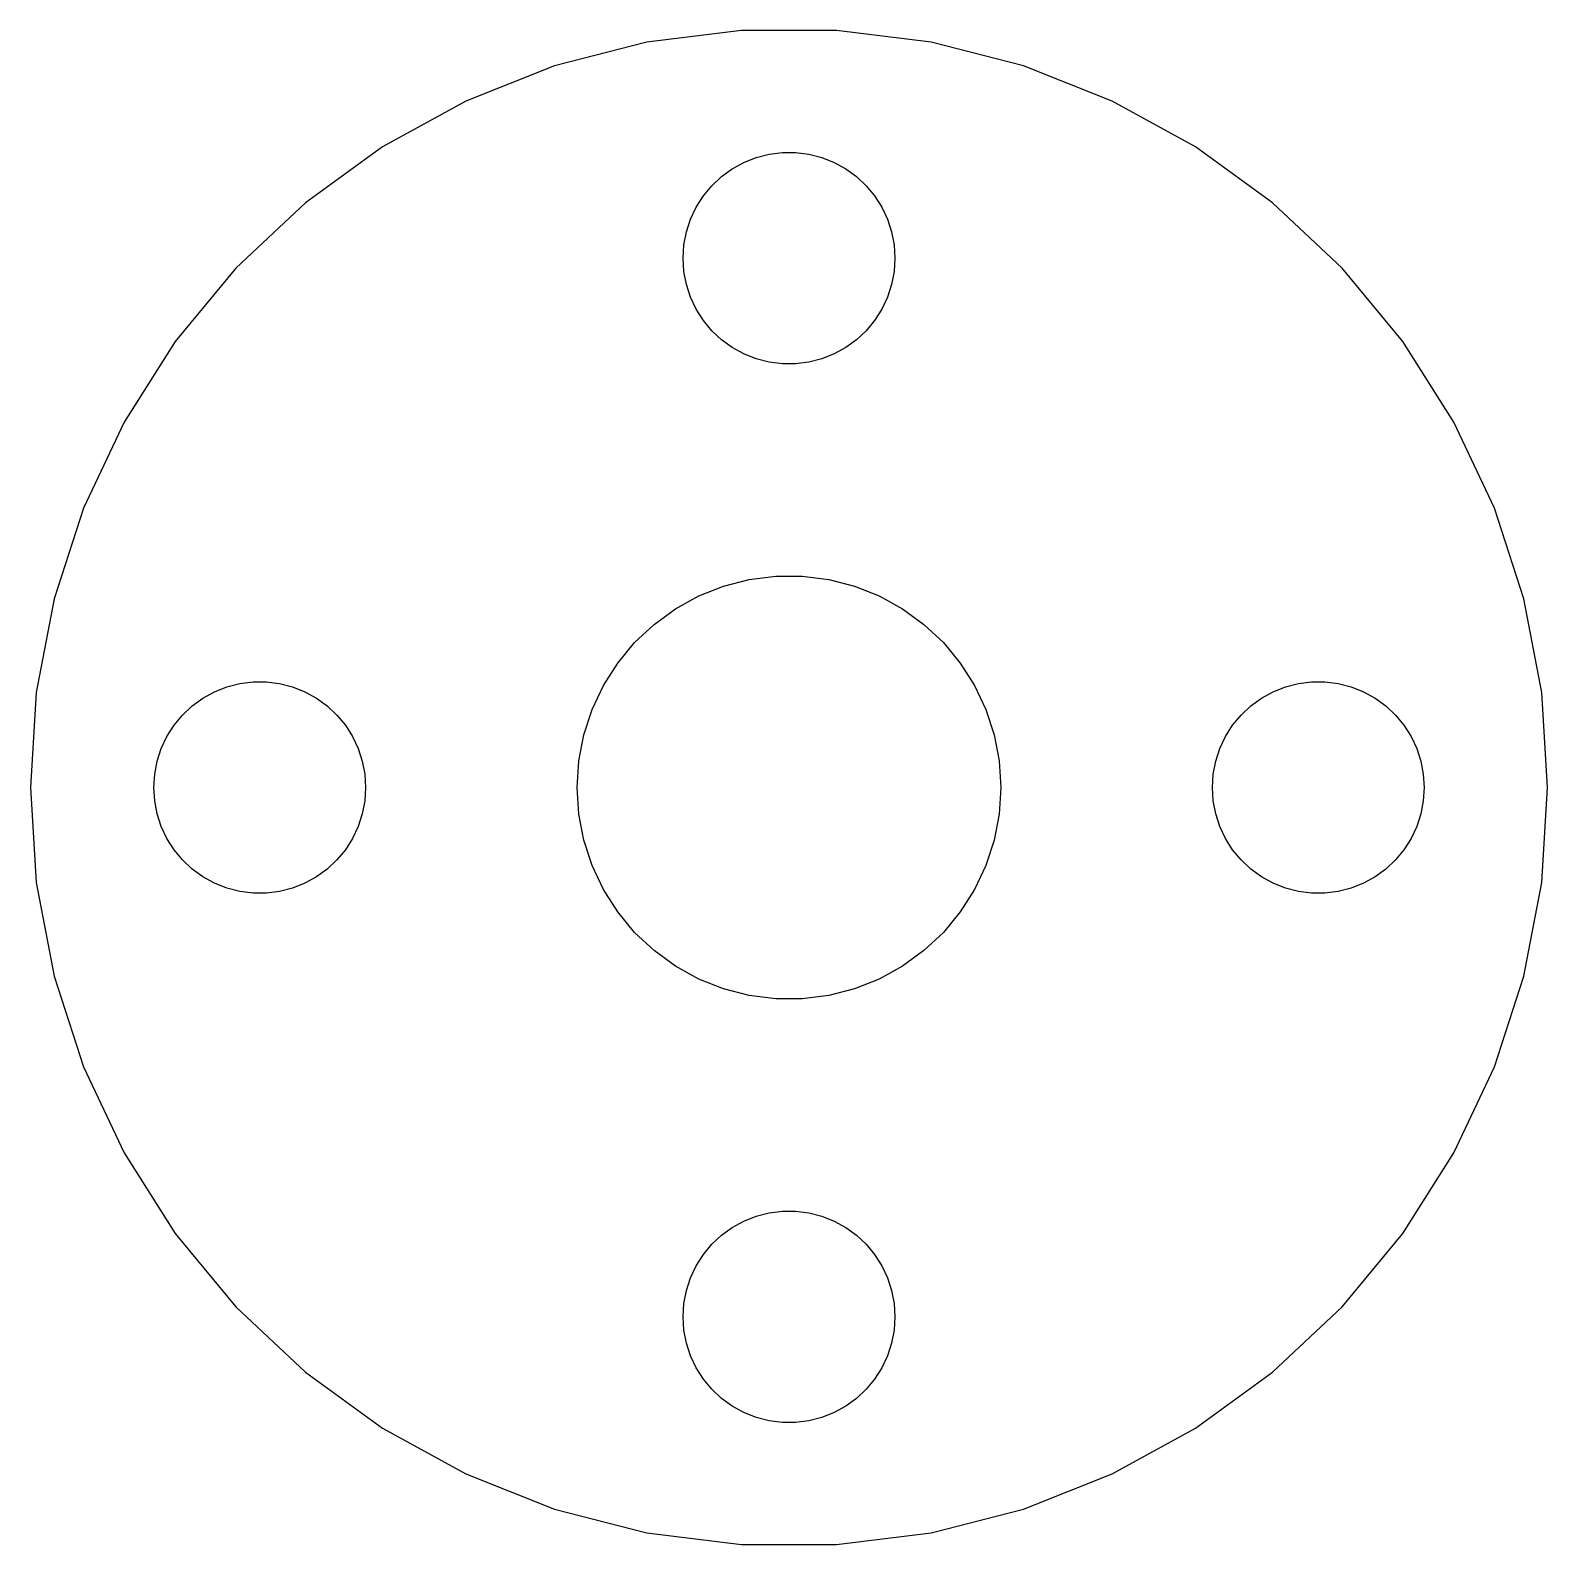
# Model space of a CAD drawing. Header units: metres. Extents: x -10.8 to 10.8, y -10.7 to 10.7.
import ezdxf

# ---------------------------------------------------------------- set-up
doc = ezdxf.new("R2010")
doc.units = ezdxf.units.M

msp = doc.modelspace()

# ---------------------------------------------------------------- linework, layer by layer
for p, q in [((-2.01434, 10.5596), (-3.32193, 10.2238)), ((-0.674988, 10.7288), (-2.01434, 10.5596)), ((0.674988, 10.7288), (-0.674988, 10.7288)), ((2.01434, 10.5596), (0.674988, 10.7288)), ((3.32193, 10.2238), (2.01434, 10.5596)), ((-3.32193, 10.2238), (-4.57712, 9.72688)), ((4.57712, 9.72688), (3.32193, 10.2238)), ((-4.57712, 9.72688), (-5.76013, 9.07652)), ((5.76013, 9.07652), (4.57712, 9.72688)), ((-5.76013, 9.07652), (-6.85229, 8.283)), ((6.85229, 8.283), (5.76013, 9.07652)), ((-0.803726, 8.76648), (-0.638657, 8.85724)), ((-0.638657, 8.85724), (-0.463516, 8.92657)), ((-0.463516, 8.92657), (-0.281067, 8.97342)), ((-0.281067, 8.97342), (-0.094177, 8.99704)), ((-0.094177, 8.99704), (0.094177, 8.99704)), ((0.094177, 8.99704), (0.281067, 8.97342)), ((0.281067, 8.97342), (0.463516, 8.92657)), ((0.463516, 8.92657), (0.638657, 8.85724)), ((0.638657, 8.85724), (0.803726, 8.76648)), ((-1.09344, 8.52681), (-0.956131, 8.65576)), ((-0.956131, 8.65576), (-0.803726, 8.76648)), ((0.803726, 8.76648), (0.956131, 8.65576)), ((0.956131, 8.65576), (1.09344, 8.52681)), ((-1.21352, 8.38167), (-1.09344, 8.52681)), ((1.09344, 8.52681), (1.21352, 8.38167)), ((-6.85229, 8.283), (-7.83641, 7.35887)), ((-1.39465, 8.05219), (-1.31445, 8.22263)), ((-1.31445, 8.22263), (-1.21352, 8.38167)), ((1.21352, 8.38167), (1.31445, 8.22263)), ((1.31445, 8.22263), (1.39465, 8.05219)), ((7.83641, 7.35887), (6.85229, 8.283)), ((-1.45287, 7.87303), (-1.39465, 8.05219)), ((1.39465, 8.05219), (1.45287, 7.87303)), ((-1.48816, 7.68799), (-1.45287, 7.87303)), ((1.45287, 7.87303), (1.48816, 7.68799)), ((-1.5, 7.5), (-1.48816, 7.68799)), ((1.48816, 7.68799), (1.5, 7.5)), ((-7.83641, 7.35887), (-8.69693, 6.31868)), ((-1.48816, 7.312), (-1.5, 7.5)), ((-1.45287, 7.12695), (-1.48816, 7.312)), ((1.48816, 7.312), (1.45287, 7.12695)), ((1.5, 7.5), (1.48816, 7.312)), ((8.69693, 6.31868), (7.83641, 7.35887)), ((-1.39465, 6.9478), (-1.45287, 7.12695)), ((1.45287, 7.12695), (1.39465, 6.9478)), ((-1.31445, 6.77736), (-1.39465, 6.9478)), ((1.39465, 6.9478), (1.31445, 6.77736)), ((-1.21352, 6.61832), (-1.31445, 6.77736)), ((1.31445, 6.77736), (1.21352, 6.61832)), ((-1.09344, 6.47318), (-1.21352, 6.61832)), ((-0.956131, 6.34422), (-1.09344, 6.47318)), ((1.09344, 6.47318), (0.956131, 6.34422)), ((1.21352, 6.61832), (1.09344, 6.47318)), ((-8.69693, 6.31868), (-9.42029, 5.17885)), ((-0.803726, 6.23351), (-0.956131, 6.34422)), ((0.956131, 6.34422), (0.803726, 6.23351)), ((9.42029, 5.17885), (8.69693, 6.31868)), ((-0.638657, 6.14275), (-0.803726, 6.23351)), ((-0.463516, 6.07341), (-0.638657, 6.14275)), ((-0.281067, 6.02657), (-0.463516, 6.07341)), ((-0.094177, 6.00294), (-0.281067, 6.02657)), ((0.281067, 6.02657), (0.094177, 6.00294)), ((0.463516, 6.07341), (0.281067, 6.02657)), ((0.638657, 6.14275), (0.463516, 6.07341)), ((0.803726, 6.23351), (0.638657, 6.14275)), ((0.094177, 6.00294), (-0.094177, 6.00294)), ((-9.42029, 5.17885), (-9.99509, 3.95734)), ((9.99509, 3.95734), (9.42029, 5.17885)), ((-9.99509, 3.95734), (-10.4123, 2.67342)), ((10.4123, 2.67342), (9.99509, 3.95734)), ((-1.27733, 2.71448), (-0.927048, 2.85316)), ((-0.927048, 2.85316), (-0.562134, 2.94685)), ((-0.562134, 2.94685), (-0.18837, 2.99408)), ((-0.18837, 2.99408), (0.18837, 2.99408)), ((0.18837, 2.99408), (0.562134, 2.94685)), ((0.562134, 2.94685), (0.927048, 2.85316)), ((0.927048, 2.85316), (1.27733, 2.71448)), ((-10.4123, 2.67342), (-10.6652, 1.34732)), ((-1.60747, 2.53297), (-1.27733, 2.71448)), ((1.27733, 2.71448), (1.60747, 2.53297)), ((10.6652, 1.34732), (10.4123, 2.67342)), ((-1.91226, 2.31154), (-1.60747, 2.53297)), ((1.60747, 2.53297), (1.91226, 2.31154)), ((-2.1869, 2.05363), (-1.91226, 2.31154)), ((1.91226, 2.31154), (2.1869, 2.05363)), ((-2.42705, 1.76335), (-2.1869, 2.05363)), ((2.1869, 2.05363), (2.42705, 1.76335)), ((-2.62891, 1.44525), (-2.42705, 1.76335)), ((2.42705, 1.76335), (2.62891, 1.44525)), ((-10.6652, 1.34732), (-10.75, 0)), ((-8.30373, 1.26648), (-8.13866, 1.35724)), ((-8.13866, 1.35724), (-7.96352, 1.42657)), ((-7.96352, 1.42657), (-7.78107, 1.47342)), ((-7.78107, 1.47342), (-7.59418, 1.49704)), ((-7.59418, 1.49704), (-7.40581, 1.49704)), ((-7.40581, 1.49704), (-7.21892, 1.47342)), ((-7.21892, 1.47342), (-7.03647, 1.42657)), ((-7.03647, 1.42657), (-6.86133, 1.35724)), ((-6.86133, 1.35724), (-6.69626, 1.26648)), ((-2.78932, 1.10437), (-2.62891, 1.44525)), ((2.62891, 1.44525), (2.78932, 1.10437)), ((6.69626, 1.26648), (6.86133, 1.35724)), ((6.86133, 1.35724), (7.03647, 1.42657)), ((7.03647, 1.42657), (7.21892, 1.47342)), ((7.21892, 1.47342), (7.40581, 1.49704)), ((7.40581, 1.49704), (7.59418, 1.49704)), ((7.59418, 1.49704), (7.78107, 1.47342)), ((7.78107, 1.47342), (7.96352, 1.42657)), ((7.96352, 1.42657), (8.13866, 1.35724)), ((8.13866, 1.35724), (8.30373, 1.26648)), ((10.75, 0), (10.6652, 1.34732)), ((-8.59344, 1.02681), (-8.45613, 1.15576)), ((-8.45613, 1.15576), (-8.30373, 1.26648)), ((-6.69626, 1.26648), (-6.54385, 1.15576)), ((-6.54385, 1.15576), (-6.40654, 1.02681)), ((-2.90575, 0.746063), (-2.78932, 1.10437)), ((2.78932, 1.10437), (2.90575, 0.746063)), ((6.40654, 1.02681), (6.54385, 1.15576)), ((6.54385, 1.15576), (6.69626, 1.26648)), ((8.30373, 1.26648), (8.45613, 1.15576)), ((8.45613, 1.15576), (8.59344, 1.02681)), ((-8.81445, 0.722626), (-8.71352, 0.881668)), ((-8.71352, 0.881668), (-8.59344, 1.02681)), ((-6.40654, 1.02681), (-6.28647, 0.881668)), ((-6.28647, 0.881668), (-6.18553, 0.722626)), ((6.18553, 0.722626), (6.28647, 0.881668)), ((6.28647, 0.881668), (6.40654, 1.02681)), ((8.59344, 1.02681), (8.71352, 0.881668)), ((8.71352, 0.881668), (8.81445, 0.722626)), ((-8.89465, 0.552185), (-8.81445, 0.722626)), ((-6.18553, 0.722626), (-6.10533, 0.552185)), ((-2.97633, 0.375992), (-2.90575, 0.746063)), ((2.90575, 0.746063), (2.97633, 0.375992)), ((6.10533, 0.552185), (6.18553, 0.722626)), ((8.81445, 0.722626), (8.89465, 0.552185)), ((-8.95287, 0.373032), (-8.89465, 0.552185)), ((-6.10533, 0.552185), (-6.04712, 0.373032)), ((6.04712, 0.373032), (6.10533, 0.552185)), ((8.89465, 0.552185), (8.95287, 0.373032)), ((-8.98816, 0.187988), (-8.95287, 0.373032)), ((-6.04712, 0.373032), (-6.01183, 0.187988)), ((-3, 0), (-2.97633, 0.375992)), ((2.97633, 0.375992), (3, 0)), ((6.01183, 0.187988), (6.04712, 0.373032)), ((8.95287, 0.373032), (8.98816, 0.187988)), ((-10.75, 0), (-10.6652, -1.34732)), ((-9, 0), (-8.98816, 0.187988)), ((-8.98816, -0.187988), (-9, 0)), ((-6.01183, 0.187988), (-6, 0)), ((-6, 0), (-6.01183, -0.187988)), ((-2.97633, -0.375992), (-3, 0)), ((3, 0), (2.97633, -0.375992)), ((6, 0), (6.01183, 0.187988)), ((6.01183, -0.187988), (6, 0)), ((8.98816, 0.187988), (9, 0)), ((9, 0), (8.98816, -0.187988)), ((10.6652, -1.34732), (10.75, 0)), ((-8.95287, -0.373032), (-8.98816, -0.187988)), ((-6.01183, -0.187988), (-6.04712, -0.373032)), ((6.04712, -0.373032), (6.01183, -0.187988)), ((8.98816, -0.187988), (8.95287, -0.373032)), ((-8.89465, -0.552185), (-8.95287, -0.373032)), ((-6.04712, -0.373032), (-6.10533, -0.552185)), ((-2.90575, -0.746063), (-2.97633, -0.375992)), ((2.97633, -0.375992), (2.90575, -0.746063)), ((6.10533, -0.552185), (6.04712, -0.373032)), ((8.95287, -0.373032), (8.89465, -0.552185)), ((-8.81445, -0.722626), (-8.89465, -0.552185)), ((-6.10533, -0.552185), (-6.18553, -0.722626)), ((6.18553, -0.722626), (6.10533, -0.552185)), ((8.89465, -0.552185), (8.81445, -0.722626)), ((-8.71352, -0.881668), (-8.81445, -0.722626)), ((-6.18553, -0.722626), (-6.28647, -0.881668)), ((-2.78932, -1.10437), (-2.90575, -0.746063)), ((2.90575, -0.746063), (2.78932, -1.10437)), ((6.28647, -0.881668), (6.18553, -0.722626)), ((8.81445, -0.722626), (8.71352, -0.881668)), ((-8.59344, -1.02681), (-8.71352, -0.881668)), ((-8.45613, -1.15576), (-8.59344, -1.02681)), ((-6.40654, -1.02681), (-6.54385, -1.15576)), ((-6.28647, -0.881668), (-6.40654, -1.02681)), ((6.40654, -1.02681), (6.28647, -0.881668)), ((6.54385, -1.15576), (6.40654, -1.02681)), ((8.59344, -1.02681), (8.45613, -1.15576)), ((8.71352, -0.881668), (8.59344, -1.02681)), ((-8.30373, -1.26648), (-8.45613, -1.15576)), ((-8.13866, -1.35724), (-8.30373, -1.26648)), ((-6.69626, -1.26648), (-6.86133, -1.35724)), ((-6.54385, -1.15576), (-6.69626, -1.26648)), ((-2.62891, -1.44525), (-2.78932, -1.10437)), ((2.78932, -1.10437), (2.62891, -1.44525)), ((6.69626, -1.26648), (6.54385, -1.15576)), ((6.86133, -1.35724), (6.69626, -1.26648)), ((8.30373, -1.26648), (8.13866, -1.35724)), ((8.45613, -1.15576), (8.30373, -1.26648)), ((-10.6652, -1.34732), (-10.4123, -2.67342)), ((-7.96352, -1.42657), (-8.13866, -1.35724)), ((-7.78107, -1.47342), (-7.96352, -1.42657)), ((-7.59418, -1.49704), (-7.78107, -1.47342)), ((-7.40581, -1.49704), (-7.59418, -1.49704)), ((-7.21892, -1.47342), (-7.40581, -1.49704)), ((-7.03647, -1.42657), (-7.21892, -1.47342)), ((-6.86133, -1.35724), (-7.03647, -1.42657)), ((-2.42705, -1.76335), (-2.62891, -1.44525)), ((2.62891, -1.44525), (2.42705, -1.76335)), ((7.03647, -1.42657), (6.86133, -1.35724)), ((7.21892, -1.47342), (7.03647, -1.42657)), ((7.40581, -1.49704), (7.21892, -1.47342)), ((7.59418, -1.49704), (7.40581, -1.49704)), ((7.78107, -1.47342), (7.59418, -1.49704)), ((7.96352, -1.42657), (7.78107, -1.47342)), ((8.13866, -1.35724), (7.96352, -1.42657)), ((10.4123, -2.67342), (10.6652, -1.34732)), ((-2.1869, -2.05363), (-2.42705, -1.76335)), ((2.42705, -1.76335), (2.1869, -2.05363)), ((-1.91226, -2.31154), (-2.1869, -2.05363)), ((2.1869, -2.05363), (1.91226, -2.31154)), ((-1.60747, -2.53297), (-1.91226, -2.31154)), ((1.91226, -2.31154), (1.60747, -2.53297)), ((-1.27733, -2.71448), (-1.60747, -2.53297)), ((1.60747, -2.53297), (1.27733, -2.71448)), ((-10.4123, -2.67342), (-9.99509, -3.95734)), ((-0.927048, -2.85316), (-1.27733, -2.71448)), ((1.27733, -2.71448), (0.927048, -2.85316)), ((9.99509, -3.95734), (10.4123, -2.67342)), ((-0.562134, -2.94685), (-0.927048, -2.85316)), ((-0.18837, -2.99408), (-0.562134, -2.94685)), ((0.18837, -2.99408), (-0.18837, -2.99408)), ((0.562134, -2.94685), (0.18837, -2.99408)), ((0.927048, -2.85316), (0.562134, -2.94685)), ((-9.99509, -3.95734), (-9.42029, -5.17885)), ((9.42029, -5.17885), (9.99509, -3.95734)), ((-9.42029, -5.17885), (-8.69693, -6.31868)), ((8.69693, -6.31868), (9.42029, -5.17885)), ((-0.281067, -6.02657), (-0.094177, -6.00294)), ((-0.094177, -6.00294), (0.094177, -6.00294)), ((0.094177, -6.00294), (0.281067, -6.02657)), ((-0.956131, -6.34422), (-0.803726, -6.23351)), ((-0.803726, -6.23351), (-0.638657, -6.14275)), ((-0.638657, -6.14275), (-0.463516, -6.07341)), ((-0.463516, -6.07341), (-0.281067, -6.02657)), ((0.281067, -6.02657), (0.463516, -6.07341)), ((0.463516, -6.07341), (0.638657, -6.14275)), ((0.638657, -6.14275), (0.803726, -6.23351)), ((0.803726, -6.23351), (0.956131, -6.34422)), ((-8.69693, -6.31868), (-7.83641, -7.35887)), ((-1.09344, -6.47318), (-0.956131, -6.34422)), ((0.956131, -6.34422), (1.09344, -6.47318)), ((7.83641, -7.35887), (8.69693, -6.31868)), ((-1.31445, -6.77736), (-1.21352, -6.61832)), ((-1.21352, -6.61832), (-1.09344, -6.47318)), ((1.09344, -6.47318), (1.21352, -6.61832)), ((1.21352, -6.61832), (1.31445, -6.77736)), ((-1.39465, -6.9478), (-1.31445, -6.77736)), ((1.31445, -6.77736), (1.39465, -6.9478)), ((-1.45287, -7.12695), (-1.39465, -6.9478)), ((1.39465, -6.9478), (1.45287, -7.12695)), ((-1.48816, -7.312), (-1.45287, -7.12695)), ((1.45287, -7.12695), (1.48816, -7.312)), ((-7.83641, -7.35887), (-6.85229, -8.283)), ((-1.5, -7.5), (-1.48816, -7.312)), ((-1.48816, -7.68799), (-1.5, -7.5)), ((1.48816, -7.312), (1.5, -7.5)), ((1.5, -7.5), (1.48816, -7.68799)), ((6.85229, -8.283), (7.83641, -7.35887)), ((-1.45287, -7.87303), (-1.48816, -7.68799)), ((1.48816, -7.68799), (1.45287, -7.87303)), ((-1.39465, -8.05219), (-1.45287, -7.87303)), ((1.45287, -7.87303), (1.39465, -8.05219)), ((-1.31445, -8.22263), (-1.39465, -8.05219)), ((1.39465, -8.05219), (1.31445, -8.22263)), ((-6.85229, -8.283), (-5.76013, -9.07652)), ((-1.21352, -8.38167), (-1.31445, -8.22263)), ((-1.09344, -8.52681), (-1.21352, -8.38167)), ((1.21352, -8.38167), (1.09344, -8.52681)), ((1.31445, -8.22263), (1.21352, -8.38167)), ((5.76013, -9.07652), (6.85229, -8.283)), ((-0.956131, -8.65576), (-1.09344, -8.52681)), ((1.09344, -8.52681), (0.956131, -8.65576)), ((-0.803726, -8.76648), (-0.956131, -8.65576)), ((-0.638657, -8.85724), (-0.803726, -8.76648)), ((0.803726, -8.76648), (0.638657, -8.85724)), ((0.956131, -8.65576), (0.803726, -8.76648)), ((-0.463516, -8.92657), (-0.638657, -8.85724)), ((-0.281067, -8.97342), (-0.463516, -8.92657)), ((-0.094177, -8.99704), (-0.281067, -8.97342)), ((0.094177, -8.99704), (-0.094177, -8.99704)), ((0.281067, -8.97342), (0.094177, -8.99704)), ((0.463516, -8.92657), (0.281067, -8.97342)), ((0.638657, -8.85724), (0.463516, -8.92657)), ((-5.76013, -9.07652), (-4.57712, -9.72688)), ((4.57712, -9.72688), (5.76013, -9.07652)), ((-4.57712, -9.72688), (-3.32193, -10.2238)), ((3.32193, -10.2238), (4.57712, -9.72688)), ((-3.32193, -10.2238), (-2.01434, -10.5596)), ((2.01434, -10.5596), (3.32193, -10.2238)), ((-2.01434, -10.5596), (-0.674988, -10.7288)), ((-0.674988, -10.7288), (0.674988, -10.7288)), ((0.674988, -10.7288), (2.01434, -10.5596))]:
    msp.add_line(p, q)

doc.saveas('drawing.dxf')
